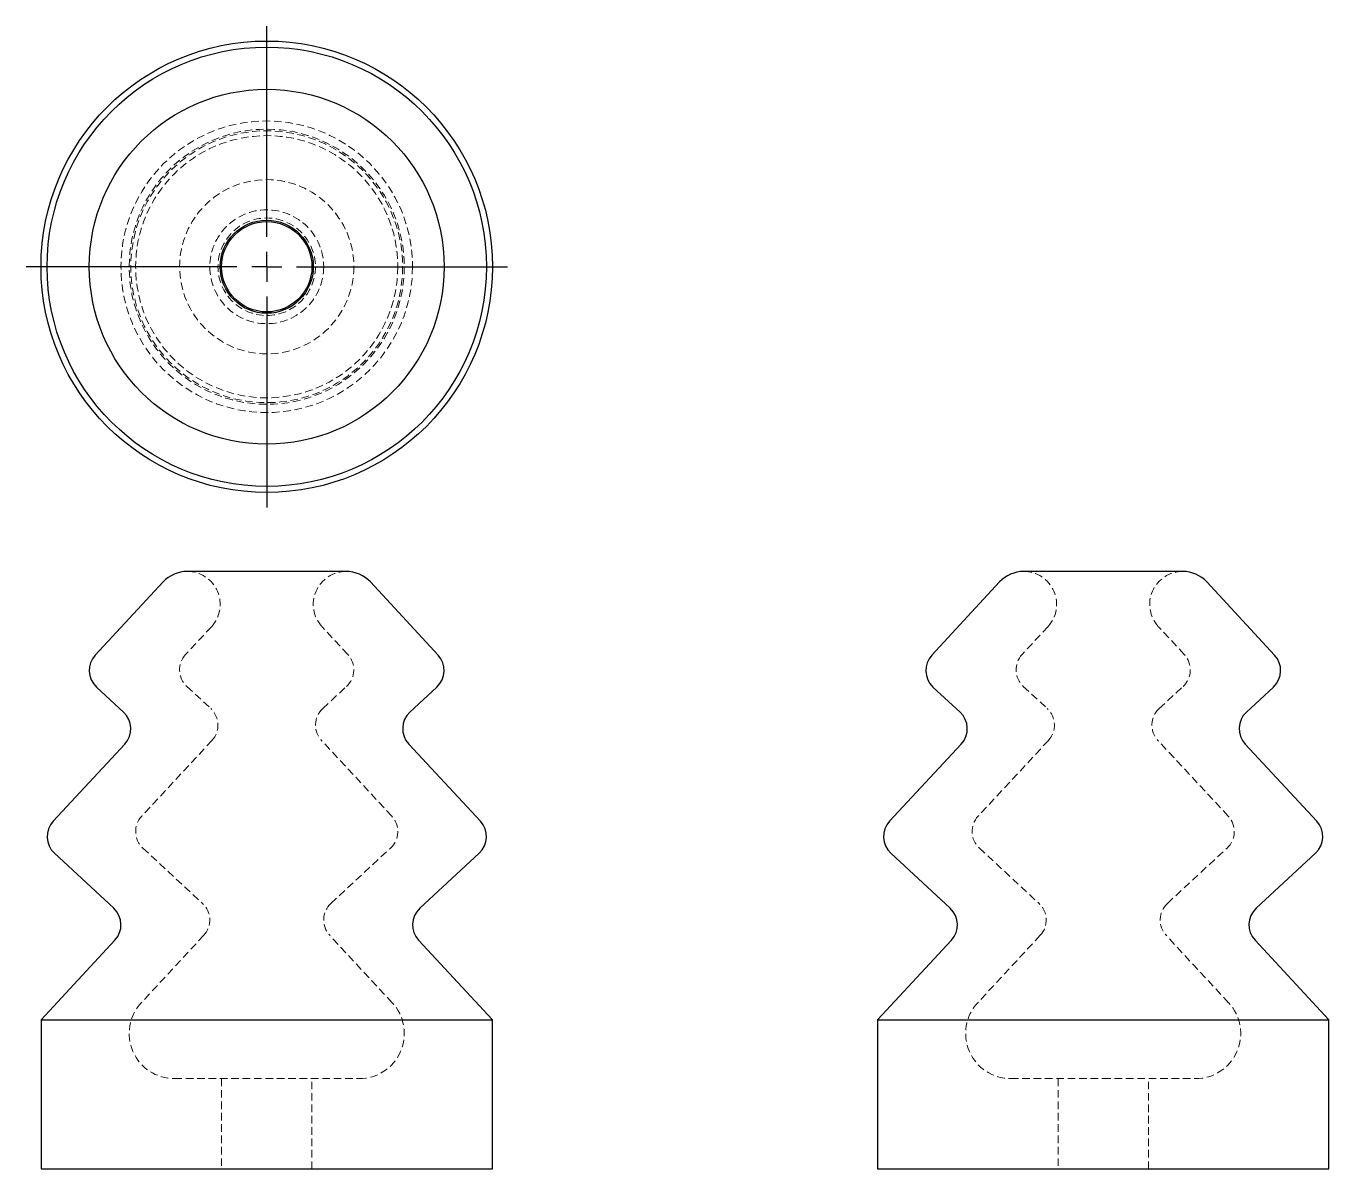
# Model space of a CAD drawing. Header units: millimetres. Extents: x 43 to 261, y 7 to 198.
import ezdxf

# ---------------------------------------------------------------- set-up
doc = ezdxf.new("R2010")
doc.units = ezdxf.units.MM
doc.linetypes.add('HIDDEN', pattern=[1.905, 1.27, -0.635])
doc.layers.add('10', color=7, linetype='Continuous')

# ---------------------------------------------------------------- blocks, each defined once
blk = doc.blocks.new('SW_CENTERMARKSYMBOL_0')
at = {"layer": '10', "color": 0}
for p, q in [((0, 5), (0, 40.28)), ((0, 0), (0, 2.5)), ((-5, 0), (-40.28, 0)), ((0, 0), (-2.5, 0)), ((0, 0), (0, -2.5)), ((0, 0), (2.5, 0)), ((5, 0), (40.28, 0)), ((0, -5), (0, -40.28))]:
    blk.add_line(p, q, dxfattribs=at)

msp = doc.modelspace()

# ---------------------------------------------------------------- linework, layer by layer
at = {"color": 7, "linetype": 'Continuous', "lineweight": 25}
for p, q in [((96.3, 107), (69.7, 107)), ((236.3, 107), (209.7, 107)), ((65.66, 105.24), (54.31, 92.99)), ((111.69, 92.99), (100.34, 105.24)), ((205.66, 105.24), (194.31, 92.99)), ((251.69, 92.99), (240.34, 105.24)), ((54.51, 87.65), (59.04, 83.45)), ((106.96, 83.45), (111.49, 87.65)), ((194.51, 87.65), (199.04, 83.45)), ((246.96, 83.45), (251.49, 87.65)), ((59.24, 78.11), (47.25, 65.18)), ((118.75, 65.18), (106.76, 78.11)), ((199.24, 78.11), (187.25, 65.18)), ((258.75, 65.18), (246.76, 78.11)), ((47.45, 59.84), (57.39, 50.62)), ((108.61, 50.62), (118.55, 59.84)), ((187.45, 59.84), (197.39, 50.62)), ((248.61, 50.62), (258.55, 59.84)), ((57.59, 45.28), (45.22, 31.93)), ((120.78, 31.93), (108.41, 45.28)), ((197.59, 45.28), (185.22, 31.93)), ((260.78, 31.93), (248.41, 45.28)), ((45.22, 31.93), (45.22, 7)), ((45.22, 31.93), (120.78, 31.93)), ((120.78, 7), (120.78, 31.93)), ((185.22, 31.93), (185.22, 7)), ((185.22, 31.93), (223, 31.93)), ((223, 31.93), (260.78, 31.93)), ((260.78, 7), (260.78, 31.93)), ((45.22, 7), (120.78, 7)), ((185.22, 7), (223, 7)), ((223, 7), (260.78, 7))]:
    msp.add_line(p, q, dxfattribs=at)
at = {"color": 7, "linetype": 'HIDDEN', "lineweight": 18}
for p, q in [((73.74, 97.75), (69.43, 93.11)), ((96.57, 93.11), (92.26, 97.75)), ((213.74, 97.75), (209.43, 93.11)), ((236.57, 93.11), (232.26, 97.75)), ((69.63, 87.77), (73.63, 84.06)), ((92.37, 84.06), (96.37, 87.77)), ((209.63, 87.77), (213.63, 84.06)), ((232.37, 84.06), (236.37, 87.77)), ((73.83, 78.72), (62.07, 66.04)), ((103.93, 66.04), (92.17, 78.72)), ((213.83, 78.72), (202.07, 66.04)), ((243.93, 66.04), (232.17, 78.72)), ((62.27, 60.7), (72.26, 51.44)), ((93.74, 51.44), (103.73, 60.7)), ((202.27, 60.7), (212.26, 51.44)), ((233.74, 51.44), (243.73, 60.7)), ((72.46, 46.1), (62, 34.81)), ((104, 34.81), (93.54, 46.1)), ((212.46, 46.1), (202, 34.81)), ((244, 34.81), (233.54, 46.1)), ((67.54, 22.11), (98.46, 22.11)), ((75.44, 22.11), (75.44, 7)), ((90.56, 7), (90.56, 22.11)), ((207.54, 22.11), (223, 22.11)), ((215.44, 22.11), (215.44, 7)), ((223, 22.11), (238.46, 22.11)), ((230.56, 7), (230.56, 22.11))]:
    msp.add_line(p, q, dxfattribs=at)
at = {"color": 7, "linetype": 'Continuous', "lineweight": 25}
for radius in [37.78, 36.76, 29.7, 7.79, 7.56]:
    msp.add_circle((83, 158), radius, dxfattribs=at)
at = {"color": 7, "linetype": 'HIDDEN', "lineweight": 18}
for radius in [24.4, 23.02, 22.75, 21.94, 14.58, 9.53, 8.16]:
    msp.add_circle((83, 158), radius, dxfattribs=at)
at = {"color": 7, "linetype": 'Continuous', "lineweight": 25}
for centre, radius, start, end in [((69.7, 101.49), 5.51, 90, 137.1643), ((96.3, 101.49), 5.51, 42.8357, 90), ((209.7, 101.49), 5.51, 90, 137.1643), ((236.3, 101.49), 5.51, 42.8357, 90), ((57.08, 90.43), 3.78, 137.1643, 227.1643), ((108.92, 90.43), 3.78, 312.8357, 42.8357), ((197.08, 90.43), 3.78, 137.1643, 227.1643), ((248.92, 90.43), 3.78, 312.8357, 42.8357), ((56.47, 80.68), 3.78, 317.1643, 47.1643), ((109.53, 80.68), 3.78, 132.8357, 222.8357), ((196.47, 80.68), 3.78, 317.1643, 47.1643), ((249.53, 80.68), 3.78, 132.8357, 222.8357), ((50.02, 62.61), 3.78, 137.1643, 227.1643), ((115.98, 62.61), 3.78, 312.8357, 42.8357), ((190.02, 62.61), 3.78, 137.1643, 227.1643), ((255.98, 62.61), 3.78, 312.8357, 42.8357), ((54.82, 47.85), 3.78, 317.1643, 47.1643), ((111.18, 47.85), 3.78, 132.8357, 222.8357), ((194.82, 47.85), 3.78, 317.1643, 47.1643), ((251.18, 47.85), 3.78, 132.8357, 222.8357)]:
    msp.add_arc(centre, radius, start, end, dxfattribs=at)
at = {"color": 7, "linetype": 'HIDDEN', "lineweight": 18}
for centre, radius, start, end in [((69.7, 101.49), 5.51, 317.1643, 90), ((96.3, 101.49), 5.51, 90, 222.8357), ((209.7, 101.49), 5.51, 317.1643, 90), ((236.3, 101.49), 5.51, 90, 222.8357), ((72.2, 90.54), 3.78, 137.1643, 227.1643), ((93.8, 90.54), 3.78, 312.8357, 42.8357), ((212.2, 90.54), 3.78, 137.1643, 227.1643), ((233.8, 90.54), 3.78, 312.8357, 42.8357), ((71.06, 81.29), 3.78, 317.1643, 47.1643), ((94.94, 81.29), 3.78, 132.8357, 222.8357), ((211.06, 81.29), 3.78, 317.1643, 47.1643), ((234.94, 81.29), 3.78, 132.8357, 222.8357), ((64.84, 63.47), 3.78, 137.1643, 227.1643), ((101.16, 63.47), 3.78, 312.8357, 42.8357), ((204.84, 63.47), 3.78, 137.1643, 227.1643), ((241.16, 63.47), 3.78, 312.8357, 42.8357), ((69.69, 48.67), 3.78, 317.1643, 47.1643), ((96.31, 48.67), 3.78, 132.8357, 222.8357), ((209.69, 48.67), 3.78, 317.1643, 47.1643), ((236.31, 48.67), 3.78, 132.8357, 222.8357), ((67.54, 29.67), 7.56, 137.1643, 270), ((98.46, 29.67), 7.56, 270, 42.8357), ((207.54, 29.67), 7.56, 137.1643, 270), ((238.46, 29.67), 7.56, 270, 42.8357)]:
    msp.add_arc(centre, radius, start, end, dxfattribs=at)

# ---------------------------------------------------------------- block references
at = {"layer": '10'}
msp.add_blockref('SW_CENTERMARKSYMBOL_0', (83, 158), dxfattribs=at)

doc.saveas('drawing.dxf')
